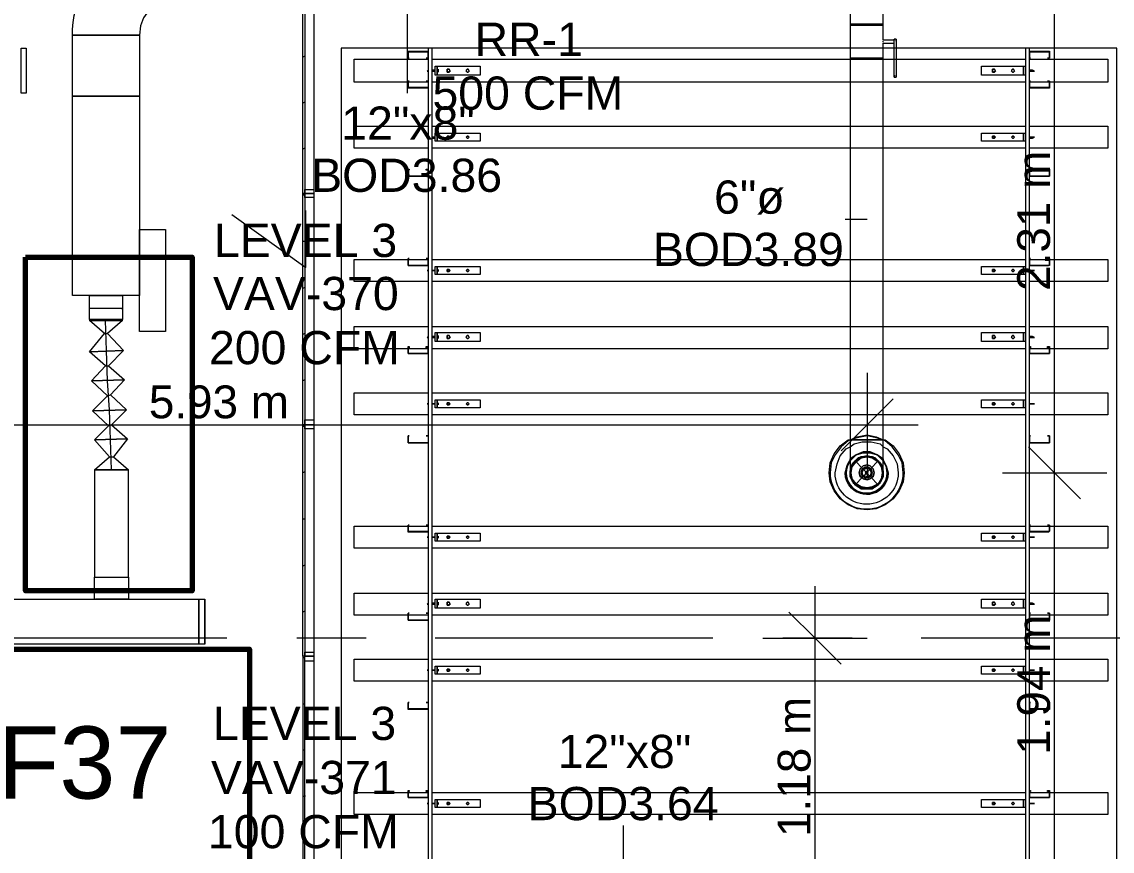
# Model space of a CAD drawing. Header units: metres. Extents: x -2 to 237, y -8 to 52.
# Drawn here: x 27.326 to 32.311, y 13.48 to 17.273 of the extents above; entities that cross this region are included whole.
import ezdxf

# ---------------------------------------------------------------- set-up
doc = ezdxf.new("R2010")
doc.units = ezdxf.units.M
doc.layers.add('HVAC - Ductos', color=5, linetype='Continuous', lineweight=0)
doc.layers.add('PDF4_Text', color=7, linetype='Continuous', lineweight=0)
doc.layers.add('PDF4_Geometry', color=7, linetype='Continuous', lineweight=0, true_color=0xaaaaaa)
doc.styles.add('PDF Arial-BoldMT-Identity-H', font='arial.ttf')
doc.styles.add('PDF Helvetica', font='')
doc.styles.get('PDF Helvetica').set_extended_font_data('Helvetica')

msp = doc.modelspace()

# ---------------------------------------------------------------- linework, layer by layer
at = {"layer": 'HVAC - Ductos', "lineweight": 0}
for points in [[(32.0478, 9.6157), (32.0478, 13.2719), (32.0478, 15.21), (32.0478, 17.5191), (32.0478, 19.6541)], [(29.0881, 17.5191), (29.0881, 16.9464)], [(31.1131, 17.3633), (31.1131, 17.2625), (31.1223, 17.2625), (31.1361, 17.2625), (31.1498, 17.2625), (31.1681, 17.2625), (31.1911, 17.2625), (31.2094, 17.2625), (31.2277, 17.2625), (31.2414, 17.2625), (31.2552, 17.2625), (31.2644, 17.2625), (31.2644, 17.3633)], [(31.3148, 17.1846), (31.3148, 17.1892), (31.2644, 17.1892), (31.2644, 17.2579), (31.2552, 17.2579), (31.2414, 17.2579), (31.2277, 17.2579), (31.2094, 17.2579), (31.1911, 17.2579), (31.1681, 17.2579), (31.1498, 17.2579), (31.1361, 17.2579), (31.1223, 17.2579), (31.1131, 17.2579), (31.1131, 17.1067), (31.1223, 17.1067), (31.1361, 17.1067), (31.1498, 17.1067), (31.1681, 17.1067), (31.1911, 17.1067), (31.2094, 17.1067), (31.2277, 17.1067), (31.2414, 17.1067), (31.2552, 17.1067), (31.2644, 17.1067), (31.2644, 17.1755), (31.3148, 17.1755)], [(31.2644, 17.18), (31.2644, 17.1846)], [(31.324, 17.1938), (31.3148, 17.1938)], [(31.3148, 17.0289), (31.3148, 17.1846), (31.3148, 17.1892), (31.3148, 17.1938), (31.3148, 17.1892)], [(31.324, 17.1846), (31.324, 17.1892), (31.324, 17.1938), (31.324, 17.1892), (31.324, 17.1846), (31.324, 17.0289)], [(31.3148, 17.0197), (31.324, 17.0197)], [(28.2863, 16.392), (28.6253, 16.1492), (28.6253, 16.4103)], [(31.1911, 16.3691), (31.0903, 16.3691)], [(27.7823, 15.9613), (27.7869, 15.9613), (27.7823, 15.9613), (27.7777, 15.9613), (27.764, 15.9613), (27.7503, 15.9613), (27.7319, 15.9613), (27.709, 15.9613), (27.6907, 15.9613), (27.6724, 15.9613), (27.6586, 15.9613), (27.6448, 15.9613), (27.6357, 15.9613)], [(27.764, 15.9613), (27.7503, 15.9613), (27.7319, 15.9613), (27.709, 15.9613), (27.6907, 15.9613), (27.6724, 15.9613), (27.6586, 15.9613)], [(27.7044, 15.8468), (27.6357, 15.9063), (27.7869, 15.9063), (27.7182, 15.8468), (27.7915, 15.7689), (27.6357, 15.7643), (27.7044, 15.8468), (27.7182, 15.8468)], [(27.7869, 15.9063), (27.7823, 15.9063), (27.764, 15.9063), (27.7411, 15.9063), (27.709, 15.9063), (27.6815, 15.9063), (27.6586, 15.9063), (27.6403, 15.9063), (27.6357, 15.9063)], [(27.7365, 15.2236), (27.7319, 15.3611), (27.7273, 15.4985), (27.7182, 15.6314), (27.7136, 15.7689), (27.709, 15.9063)], [(27.709, 15.7002), (27.6357, 15.7643), (27.7915, 15.7689), (27.7228, 15.7002), (27.7961, 15.636), (27.6448, 15.6314), (27.709, 15.7002), (27.7228, 15.7002)], [(31.1911, 15.6681), (31.1911, 15.4299), (31.1911, 15.1916)], [(27.7182, 15.5627), (27.6448, 15.6314), (27.7961, 15.636), (27.7319, 15.5673), (27.8052, 15.4985), (27.6494, 15.494), (27.7182, 15.5627), (27.7319, 15.5673)], [(31.3102, 15.549), (31.1911, 15.4299), (31.0719, 15.3107)], [(27.7228, 15.4253), (27.6494, 15.494), (27.8052, 15.4985), (27.7365, 15.4299), (27.8098, 15.3657), (27.6586, 15.3611), (27.7228, 15.4253), (27.7365, 15.4299)], [(25.0196, 15.4299), (31.4247, 15.4299)], [(27.7273, 15.2832), (27.6586, 15.3611), (27.8098, 15.3657), (27.7457, 15.2832), (27.8144, 15.2236), (27.6586, 15.2236), (27.6586, 14.7334), (27.6632, 14.7334), (27.6724, 14.7334), (27.6815, 14.7334), (27.6998, 14.7334), (27.7182, 14.7334), (27.7365, 14.7334), (27.7549, 14.7334), (27.7731, 14.7334), (27.7915, 14.7334), (27.8006, 14.7334), (27.8098, 14.7334), (27.8144, 14.7334), (27.8144, 14.6326), (27.8098, 14.6326), (27.8006, 14.6326), (27.7915, 14.6326), (27.7731, 14.6326), (27.7549, 14.6326), (27.7365, 14.6326), (27.7182, 14.6326), (27.6998, 14.6326), (27.6815, 14.6326), (27.6724, 14.6326), (27.6632, 14.6326)], [(31.2644, 15.21), (31.2644, 15.2191), (31.2644, 15.2374), (31.2644, 15.2649), (31.2644, 15.3016), (31.2644, 15.3428), (31.2644, 15.3611), (31.2552, 15.3611), (31.2414, 15.3611), (31.2277, 15.3611), (31.2094, 15.3611), (31.1911, 15.3611), (31.1681, 15.3611), (31.1498, 15.3611), (31.1361, 15.3611), (31.1223, 15.3611), (31.1131, 15.3611), (31.1131, 15.3199), (31.1131, 15.2787), (31.1131, 15.2466), (31.1131, 15.2236), (31.1131, 15.21), (31.1131, 15.2191), (31.1131, 15.21), (31.1131, 15.1916), (31.1223, 15.1733), (31.1361, 15.155), (31.1498, 15.1458), (31.1681, 15.1366), (31.1911, 15.1366), (31.2094, 15.1366), (31.2277, 15.1458), (31.2414, 15.155), (31.2552, 15.1733), (31.2644, 15.1916), (31.2644, 15.21), (31.2644, 15.2191), (31.2644, 15.21), (31.2644, 15.1916), (31.2552, 15.1733), (31.2414, 15.155), (31.2277, 15.1458), (31.2094, 15.1366), (31.1911, 15.1366), (31.1681, 15.1366), (31.1498, 15.1458), (31.1361, 15.155), (31.1223, 15.1733), (31.1131, 15.1916), (31.1131, 15.21)], [(31.1131, 15.3291), (31.1315, 15.3428), (31.1681, 15.352), (31.2094, 15.352), (31.2506, 15.3428), (31.2644, 15.3291)], [(31.9287, 15.3291), (32.0478, 15.21), (32.1669, 15.0908)], [(27.6586, 14.6326), (27.6586, 14.7334), (27.6632, 14.7334), (27.6724, 14.7334), (27.6815, 14.7334), (27.6998, 14.7334), (27.7182, 14.7334), (27.7365, 14.7334), (27.7549, 14.7334), (27.7731, 14.7334), (27.7915, 14.7334), (27.8006, 14.7334), (27.8098, 14.7334), (27.8144, 14.7334), (27.8144, 15.2236), (27.6586, 15.2236), (27.7273, 15.2832), (27.7457, 15.2832)], [(31.1177, 15.2374), (31.1177, 15.242), (31.1223, 15.242), (31.1361, 15.2649), (31.1223, 15.2512), (31.1131, 15.2328), (31.1131, 15.2191)], [(31.2644, 15.2191), (31.2644, 15.2328), (31.2552, 15.2512), (31.2414, 15.2649), (31.2277, 15.2787), (31.2094, 15.2832), (31.1911, 15.2878), (31.1681, 15.2832), (31.1498, 15.2787), (31.1361, 15.2649), (31.159, 15.2787), (31.159, 15.2832), (31.1636, 15.2832)], [(31.1636, 15.2787), (31.1911, 15.2832), (31.214, 15.2787)], [(31.214, 15.2832), (31.2185, 15.2832), (31.2231, 15.2787)], [(31.2185, 15.2787), (31.2414, 15.2649), (31.2552, 15.242), (31.2598, 15.242), (31.2598, 15.2374), (31.2644, 15.21), (31.2598, 15.187)], [(31.1223, 15.187), (31.1131, 15.21), (31.1223, 15.2374)], [(31.8096, 15.21), (32.0478, 15.21), (32.2861, 15.21)], [(31.1223, 15.1778), (31.1177, 15.1824), (31.1177, 15.187)], [(31.159, 15.1458), (31.1361, 15.1596), (31.1223, 15.1778)], [(31.2552, 15.1778), (31.2414, 15.1596), (31.2185, 15.1458)], [(31.2598, 15.187), (31.2598, 15.1824), (31.2552, 15.1778)], [(31.1636, 15.1412), (31.159, 15.1412)], [(31.214, 15.1412), (31.1911, 15.1366), (31.1636, 15.1412)], [(31.2231, 15.1412), (31.2185, 15.1412), (31.214, 15.1412)], [(30.9528, 13.0336), (30.9528, 14.6922)], [(28.1626, 14.4265), (28.1351, 14.4265), (28.1351, 14.6326), (28.1626, 14.6326)], [(28.1626, 14.6326), (28.1626, 14.4265), (28.1626, 14.6326)], [(30.8337, 14.5731), (30.9528, 14.454), (31.0719, 14.3349)], [(30.7146, 14.454), (30.9528, 14.454), (31.1911, 14.454)], [(30.0777, 13.2719), (30.0777, 13.5972)]]:
    msp.add_lwpolyline(points, dxfattribs=at)
for points in [[(28.016, 17.6703), (28.016, 17.3633), (27.9747, 17.3587), (27.9381, 17.345), (27.906, 17.322), (27.8831, 17.29), (27.8693, 17.2534), (27.8648, 17.2121), (27.5578, 17.2121, -0.417357)], [(31.356, 15.21), (31.3514, 15.2558), (31.3331, 15.2924), (31.3056, 15.3291), (31.2735, 15.3565), (31.2644, 15.3611), (31.2735, 15.3611), (31.3102, 15.3336), (31.3376, 15.297), (31.356, 15.2558), (31.3606, 15.21), (31.356, 15.1687), (31.3376, 15.1275), (31.3102, 15.0908), (31.2735, 15.0633), (31.2323, 15.045), (31.1911, 15.0404), (31.1452, 15.045), (31.104, 15.0633), (31.0673, 15.0908), (31.0399, 15.1275), (31.0215, 15.1687), (31.0169, 15.21), (31.0215, 15.2558), (31.0399, 15.297), (31.0673, 15.3336), (31.104, 15.3611), (31.1131, 15.3611), (31.104, 15.3565), (31.0719, 15.3291), (31.0445, 15.2924), (31.0261, 15.2558), (31.0215, 15.21, 0.986385)], [(31.0903, 15.21), (31.0994, 15.242), (31.1131, 15.2695, 1.405176), (31.2873, 15.21, -0.990766)], [(31.2827, 15.21), (31.2781, 15.242), (31.2644, 15.2649, -1.369178), (31.0949, 15.21), (31.0994, 15.242), (31.1131, 15.2649, 1.369184)]]:
    msp.add_lwpolyline(points, format="xyb", close=True, dxfattribs=at)
for points in [[(31.2644, 17.2625), (31.2552, 17.2625), (31.2414, 17.2625), (31.2277, 17.2625), (31.2094, 17.2625), (31.1911, 17.2625), (31.1681, 17.2625), (31.1498, 17.2625), (31.1361, 17.2625), (31.1223, 17.2625), (31.1131, 17.2625), (31.1131, 17.2579), (31.1223, 17.2579), (31.1361, 17.2579), (31.1498, 17.2579), (31.1681, 17.2579), (31.1911, 17.2579), (31.2094, 17.2579), (31.2277, 17.2579), (31.2414, 17.2579), (31.2552, 17.2579), (31.2644, 17.2579)], [(27.8648, 17.2121), (27.8648, 16.9326), (27.5578, 16.9326), (27.5578, 17.2121)], [(27.3471, 17.1525), (27.3471, 16.9464), (27.3241, 16.9464), (27.3241, 17.1525)], [(31.2644, 17.1067), (31.2552, 17.1067), (31.2414, 17.1067), (31.2277, 17.1067), (31.2094, 17.1067), (31.1911, 17.1067), (31.1681, 17.1067), (31.1498, 17.1067), (31.1361, 17.1067), (31.1223, 17.1067), (31.1131, 17.1067), (31.1131, 15.3611), (31.1223, 15.3611), (31.1361, 15.3611), (31.1498, 15.3611), (31.1681, 15.3611), (31.1911, 15.3611), (31.2094, 15.3611), (31.2277, 15.3611), (31.2414, 15.3611), (31.2552, 15.3611), (31.2644, 15.3611)], [(31.3148, 17.0289), (31.3148, 17.0243), (31.3148, 17.0197), (31.3148, 17.0243)], [(31.324, 17.0289), (31.324, 17.0243), (31.324, 17.0197), (31.324, 17.0243)], [(27.5578, 16.0209), (27.5578, 16.9326), (27.8648, 16.9326), (27.8648, 16.0209)], [(27.9839, 15.8559), (27.8648, 15.8559), (27.8648, 16.3232), (27.9839, 16.3232)], [(27.7869, 15.9613), (27.7869, 15.9109), (27.7777, 15.9109), (27.764, 15.9109), (27.7411, 15.9109), (27.709, 15.9109), (27.6815, 15.9109), (27.6586, 15.9109), (27.6403, 15.9109), (27.6357, 15.9109), (27.6357, 15.9063), (27.6403, 15.9063), (27.6586, 15.9063), (27.6815, 15.9063), (27.709, 15.9063), (27.7411, 15.9063), (27.764, 15.9063), (27.7823, 15.9063), (27.7869, 15.9063), (27.7869, 15.9109), (27.7777, 15.9109), (27.764, 15.9109), (27.7411, 15.9109), (27.709, 15.9109), (27.6815, 15.9109), (27.6586, 15.9109), (27.6403, 15.9109), (27.6357, 15.9109), (27.6357, 15.9613), (27.6357, 16.0209), (27.6403, 16.0209), (27.6494, 16.0209), (27.6632, 16.0209), (27.677, 16.0209), (27.6952, 16.0209), (27.709, 16.0209), (27.7319, 16.0209), (27.7503, 16.0209), (27.764, 16.0209), (27.7777, 16.0209), (27.7823, 16.0209), (27.7869, 16.0209)], [(27.6357, 15.9109), (27.6403, 15.9109), (27.6448, 15.9109), (27.6586, 15.9109), (27.6724, 15.9109), (27.6907, 15.9109), (27.709, 15.9109), (27.7319, 15.9109), (27.7503, 15.9109), (27.764, 15.9109), (27.7777, 15.9109), (27.7823, 15.9109), (27.7869, 15.9109), (27.7823, 15.9109), (27.7777, 15.9109), (27.764, 15.9109), (27.7503, 15.9109), (27.7319, 15.9109), (27.709, 15.9109), (27.6907, 15.9109), (27.6724, 15.9109), (27.6586, 15.9109), (27.6448, 15.9109), (27.6403, 15.9109)], [(31.1452, 15.3749), (31.1911, 15.384), (31.2323, 15.3749), (31.2644, 15.3611), (31.2323, 15.3703), (31.1911, 15.3795), (31.1452, 15.3703), (31.1131, 15.3611)], [(31.1131, 15.2741), (31.1407, 15.2924), (31.1727, 15.3061), (31.2048, 15.3061), (31.2369, 15.2924), (31.2644, 15.2741), (31.2644, 15.2695), (31.2644, 15.2741), (31.2369, 15.2924), (31.2048, 15.3061), (31.1727, 15.3061), (31.1407, 15.2924), (31.1131, 15.2741), (31.1131, 15.2695)], [(31.2598, 15.2695), (31.2369, 15.2924), (31.2048, 15.3016), (31.1727, 15.3016), (31.1407, 15.2924), (31.1177, 15.2695), (31.1131, 15.2649), (31.1177, 15.2695), (31.1407, 15.2924), (31.1727, 15.3016), (31.2048, 15.3016), (31.2369, 15.2924), (31.2598, 15.2695), (31.2644, 15.2649)], [(31.2598, 15.1916), (31.2506, 15.1733), (31.2414, 15.1596), (31.2277, 15.1458), (31.2094, 15.1412), (31.1911, 15.1366), (31.1681, 15.1412), (31.1544, 15.1458), (31.1361, 15.1596), (31.1269, 15.1733), (31.1177, 15.1916), (31.1131, 15.21), (31.1177, 15.2282), (31.1269, 15.2466), (31.1361, 15.2649), (31.1544, 15.2741), (31.1681, 15.2832), (31.1911, 15.2832), (31.2094, 15.2832), (31.2277, 15.2741), (31.2414, 15.2649), (31.2506, 15.2466), (31.2598, 15.2282), (31.2644, 15.21)], [(31.1636, 15.2787), (31.1911, 15.2832), (31.214, 15.2787), (31.2414, 15.2603), (31.2552, 15.2374), (31.2598, 15.21), (31.2552, 15.1824), (31.2414, 15.1596), (31.214, 15.1458), (31.1911, 15.1412), (31.1636, 15.1458), (31.1407, 15.1596), (31.1223, 15.1824), (31.1177, 15.21), (31.1223, 15.2374), (31.1407, 15.2603)], [(31.2873, 15.21), (31.2781, 15.242), (31.2644, 15.2695), (31.2781, 15.242)], [(27.6586, 15.2236), (27.6632, 15.2236), (27.6724, 15.2236), (27.6815, 15.2236), (27.6998, 15.2236), (27.7182, 15.2236), (27.7365, 15.2236), (27.7549, 15.2236), (27.7731, 15.2236), (27.7915, 15.2236), (27.8006, 15.2236), (27.8098, 15.2236), (27.8144, 15.2236), (27.8098, 15.2236), (27.8006, 15.2236), (27.7915, 15.2236), (27.7731, 15.2236), (27.7549, 15.2236), (27.7365, 15.2236), (27.7182, 15.2236), (27.6998, 15.2236), (27.6815, 15.2236), (27.6724, 15.2236), (27.6632, 15.2236)], [(31.159, 15.2282), (31.1544, 15.21), (31.159, 15.2282), (31.1727, 15.242), (31.1911, 15.2466), (31.2048, 15.242), (31.2185, 15.2282), (31.2231, 15.21), (31.2185, 15.2282), (31.2048, 15.242), (31.1911, 15.2466), (31.1727, 15.242)], [(31.2185, 15.1962), (31.2231, 15.21), (31.2185, 15.1916), (31.2048, 15.1824), (31.1911, 15.1778), (31.1727, 15.1824), (31.159, 15.1916), (31.1544, 15.21), (31.159, 15.1962), (31.1727, 15.1824), (31.1911, 15.1778), (31.2048, 15.1824)], [(31.1681, 15.2236), (31.1636, 15.21), (31.1681, 15.2282), (31.1819, 15.2374), (31.1956, 15.2374), (31.2094, 15.2282), (31.214, 15.21), (31.2094, 15.2236), (31.1956, 15.2328), (31.1819, 15.2328)], [(31.2094, 15.1962), (31.214, 15.21), (31.2094, 15.1962), (31.1956, 15.187), (31.1819, 15.187), (31.1681, 15.1962), (31.1636, 15.21), (31.1681, 15.1962), (31.1819, 15.187), (31.1956, 15.187)], [(31.1727, 15.2236), (31.1911, 15.2328), (31.2048, 15.2236), (31.2094, 15.21), (31.2048, 15.1962), (31.1911, 15.1916), (31.1727, 15.1962), (31.1681, 15.21)], [(31.1865, 15.2145), (31.1819, 15.21), (31.1865, 15.2145), (31.1911, 15.2145), (31.1956, 15.21), (31.1911, 15.2145)], [(31.1911, 15.2054), (31.1956, 15.21), (31.1911, 15.2054), (31.1865, 15.2054), (31.1819, 15.21), (31.1865, 15.2054)], [(28.1351, 14.4265), (24.7081, 14.4265), (24.7081, 14.6326), (28.1351, 14.6326)]]:
    msp.add_lwpolyline(points, close=True, dxfattribs=at)
msp.add_lwpolyline([(31.2644, 15.3291), (31.2827, 15.3199), (31.3102, 15.2878), (31.3285, 15.2512), (31.3331, 15.21, -0.994658), (31.0445, 15.21), (31.0536, 15.2512), (31.0673, 15.2878), (31.0949, 15.3199), (31.1131, 15.3291)], format="xyb", dxfattribs=at)
at = {"layer": 'PDF4_Geometry', "lineweight": 0}
for points in [[(28.7857, 21.583), (28.7857, 18.6049), (28.7857, 21.583), (28.7857, 18.6049), (28.662, 18.6049), (28.662, 13.3177), (28.6528, 13.3269), (28.6528, 13.3177), (28.6528, 13.3269), (28.662, 13.3269)], [(31.915, 13.3177), (31.9332, 13.3177), (31.9332, 17.1525), (31.915, 17.1525), (31.915, 13.3177), (29.2026, 13.3177), (29.2026, 17.1525), (29.1843, 17.1525), (29.1843, 13.3177), (29.0927, 13.3177), (29.0927, 13.3223), (29.0927, 13.3498), (29.0927, 13.3223), (29.0927, 13.3177), (28.8727, 13.3177)], [(28.6208, 17.1159), (28.6116, 17.1113)], [(29.1843, 16.9968), (29.0927, 16.9968), (28.8453, 16.9968), (28.8453, 17.1021), (29.1843, 17.1021)], [(29.1843, 17.1067), (29.1751, 17.1067), (29.1843, 17.1067), (29.1843, 17.1342), (29.0927, 17.1342), (29.0927, 17.1067), (29.0927, 17.1342), (29.0927, 17.1388), (29.1843, 17.1388), (29.1843, 17.1342)], [(29.2026, 17.1021), (31.915, 17.1021)], [(31.9332, 17.1388), (32.0203, 17.1388), (32.0249, 17.1388), (32.0249, 17.1342), (32.0249, 17.1067), (32.0249, 17.1342), (32.0203, 17.1342), (31.9332, 17.1342), (31.9332, 17.1067)], [(31.9332, 17.1021), (32.2906, 17.1021), (32.2906, 16.9968), (32.0249, 16.9968), (31.9332, 16.9968)], [(29.1843, 17.0517), (29.1797, 17.0471), (29.1843, 17.0471)], [(29.2164, 17.0517), (29.2026, 17.0517)], [(29.2256, 17.0563), (29.2256, 17.0517)], [(31.9058, 17.0517), (31.9058, 17.0563)], [(31.9332, 17.0471), (31.947, 17.0471), (31.9562, 17.0471), (31.947, 17.0517), (31.9332, 17.0517)], [(31.947, 17.0517), (31.947, 17.0471)], [(29.1843, 17.0013), (29.1843, 16.9739), (29.1843, 16.9693), (29.0927, 16.9693), (29.0927, 16.9739), (29.0927, 17.0013), (29.0972, 17.0013), (29.0927, 17.0013), (29.0927, 16.9739), (29.1843, 16.9739)], [(29.2026, 17.0471), (29.2164, 17.0471)], [(29.2256, 17.0471), (29.2256, 17.0426)], [(31.9058, 17.0426), (31.9058, 17.0471)], [(31.9332, 17.0013), (31.9378, 17.0013), (31.9332, 17.0013), (31.9332, 16.9739), (32.0203, 16.9739), (32.0249, 16.9739), (32.0249, 17.0013), (32.0249, 16.9739), (32.0249, 16.9693), (32.0203, 16.9693), (31.9332, 16.9693)], [(31.915, 16.9968), (29.2026, 16.9968)], [(28.6208, 16.9051), (28.6116, 16.9006)], [(29.1843, 16.6944), (28.8453, 16.6944), (28.8453, 16.7952), (29.1843, 16.7952)], [(29.2026, 16.7952), (31.915, 16.7952)], [(31.9332, 16.7952), (32.2906, 16.7952), (32.2906, 16.6944), (31.9332, 16.6944)], [(29.1797, 16.7448), (29.1843, 16.7448), (29.1797, 16.7448)], [(29.2164, 16.7448), (29.2026, 16.7448)], [(29.2026, 16.7402), (29.2164, 16.7402)], [(29.2256, 16.7402), (29.2256, 16.7356)], [(31.9058, 16.7356), (31.9058, 16.7402)], [(31.9332, 16.7402), (31.947, 16.7402), (31.9562, 16.7448), (31.947, 16.7448), (31.9332, 16.7448)], [(31.947, 16.7448), (31.947, 16.7402)], [(28.6208, 16.6944), (28.6116, 16.6898)], [(31.915, 16.6944), (29.2026, 16.6944)], [(29.1843, 16.5661), (29.1843, 16.5935), (29.1751, 16.5935), (29.1751, 16.5981), (29.1843, 16.5981)], [(31.9332, 16.5981), (31.9378, 16.5981), (31.9378, 16.5935), (31.9332, 16.5935), (31.9332, 16.5661), (32.0203, 16.5661), (32.0249, 16.5661), (32.0249, 16.5935), (32.0157, 16.5935), (32.0157, 16.5981), (32.0249, 16.5981), (32.0249, 16.5661), (32.0203, 16.5661), (31.9332, 16.5661)], [(28.6208, 16.4836), (28.6116, 16.4791)], [(28.6208, 16.2729), (28.6208, 16.2683), (28.6116, 16.2683)], [(29.1843, 16.085), (28.8453, 16.085), (28.8453, 16.1858), (29.0927, 16.1858), (29.1843, 16.1858)], [(29.1843, 16.1583), (29.1843, 16.1629), (29.1843, 16.1904)], [(29.2026, 16.1858), (31.915, 16.1858)], [(31.9332, 16.1904), (31.9378, 16.1904), (31.9332, 16.1904), (31.9332, 16.1629), (31.9332, 16.1583), (32.0203, 16.1583), (32.0249, 16.1629), (32.0249, 16.1904), (32.0249, 16.1629), (32.0249, 16.1583), (32.0203, 16.1583), (31.9332, 16.1583)], [(31.9332, 16.1858), (32.0249, 16.1858), (32.2906, 16.1858), (32.2906, 16.085), (31.9332, 16.085)], [(29.1797, 16.1354), (29.1843, 16.1354), (29.1797, 16.1354)], [(29.2026, 16.1354), (29.2164, 16.1354), (29.2026, 16.1354)], [(31.9332, 16.1354), (31.947, 16.1354), (31.9332, 16.1354)], [(31.947, 16.1354), (31.9562, 16.1354), (31.947, 16.1354)], [(28.6208, 16.0621), (28.6208, 16.0575), (28.6116, 16.0529)], [(31.915, 16.085), (29.2026, 16.085)], [(29.1843, 15.778), (29.0927, 15.778), (28.8453, 15.778), (28.8453, 15.8789), (29.1843, 15.8789)], [(29.2026, 15.8789), (31.915, 15.8789)], [(31.9332, 15.8789), (32.2906, 15.8789), (32.2906, 15.778), (32.0249, 15.778), (31.9332, 15.778)], [(28.6208, 15.8468), (28.6116, 15.8422)], [(29.1843, 15.833), (29.1797, 15.8285), (29.1843, 15.8285)], [(29.2164, 15.833), (29.2026, 15.833)], [(29.2026, 15.8285), (29.2164, 15.8285)], [(29.2256, 15.8376), (29.2256, 15.833)], [(29.2256, 15.8285), (29.2256, 15.8239)], [(31.9058, 15.833), (31.9058, 15.8376)], [(31.9058, 15.8239), (31.9058, 15.8285)], [(31.9332, 15.8285), (31.947, 15.8285), (31.9562, 15.8285), (31.947, 15.833), (31.9332, 15.833)], [(31.947, 15.833), (31.947, 15.8285)], [(29.1843, 15.7552), (29.1843, 15.7826), (29.1751, 15.7826), (29.1751, 15.7872), (29.1843, 15.7872)], [(31.915, 15.778), (29.2026, 15.778)], [(31.9332, 15.7872), (31.9378, 15.7872), (31.9378, 15.7826), (31.9332, 15.7826), (31.9332, 15.7552), (32.0203, 15.7552), (32.0249, 15.7552), (32.0249, 15.7826), (32.0157, 15.7826), (32.0157, 15.7872), (32.0249, 15.7872), (32.0249, 15.7552), (32.0203, 15.7552), (31.9332, 15.7552)], [(28.6208, 15.636), (28.6116, 15.6314)], [(29.1843, 15.4757), (28.8453, 15.4757), (28.8453, 15.5765), (29.1843, 15.5765)], [(29.2026, 15.5765), (31.915, 15.5765)], [(31.9332, 15.5765), (32.2906, 15.5765), (32.2906, 15.4757), (31.9332, 15.4757)], [(29.1797, 15.5261), (29.1843, 15.5261), (29.1797, 15.5261)], [(29.2026, 15.5261), (29.2164, 15.5261), (29.2026, 15.5261)], [(31.9332, 15.5261), (31.947, 15.5261), (31.9332, 15.5261)], [(31.947, 15.5261), (31.9562, 15.5261), (31.947, 15.5261)], [(31.915, 15.4757), (29.2026, 15.4757)], [(28.6208, 15.4253), (28.6116, 15.4207)], [(29.1843, 15.3795), (29.1843, 15.3474), (29.0927, 15.3474), (29.0927, 15.3795), (29.0972, 15.3795), (29.0927, 15.3795), (29.0927, 15.3474), (29.1843, 15.3474)], [(31.9332, 15.3795), (31.9378, 15.3795), (31.9332, 15.3795), (31.9332, 15.3474), (32.0203, 15.3474), (32.0249, 15.3474), (32.0249, 15.3795), (32.0249, 15.3474), (32.0203, 15.3474), (31.9332, 15.3474)], [(28.6208, 15.2145), (28.6116, 15.21)], [(28.6208, 15.0038), (28.6208, 14.9992), (28.6116, 14.9992)], [(29.1843, 14.8663), (28.8453, 14.8663), (28.8453, 14.9671), (29.0927, 14.9671), (29.1843, 14.9671)], [(29.1843, 14.9717), (29.1843, 14.9442), (29.1843, 14.9396), (29.0927, 14.9396), (29.0927, 14.9442), (29.0927, 14.9717), (29.0972, 14.9717), (29.0927, 14.9717), (29.0927, 14.9442), (29.1843, 14.9442)], [(29.2026, 14.9671), (31.915, 14.9671)], [(31.9332, 14.9717), (31.9378, 14.9717), (31.9332, 14.9717), (31.9332, 14.9442), (32.0203, 14.9442), (32.0249, 14.9442), (32.0249, 14.9717), (32.0249, 14.9442), (32.0203, 14.9396), (31.9332, 14.9396), (31.9332, 14.9442)], [(31.9332, 14.9671), (32.0249, 14.9671), (32.2906, 14.9671), (32.2906, 14.8663), (31.9332, 14.8663)], [(29.1797, 14.9167), (29.1843, 14.9167), (29.1797, 14.9167)], [(29.2026, 14.9167), (29.2164, 14.9167), (29.2026, 14.9167)], [(31.9332, 14.9167), (31.947, 14.9167), (31.9332, 14.9167)], [(31.947, 14.9167), (31.9562, 14.9167), (31.947, 14.9167)], [(31.915, 14.8663), (29.2026, 14.8663)], [(28.6208, 14.793), (28.6208, 14.7884), (28.6116, 14.7838)], [(29.1843, 14.5593), (29.0927, 14.5593), (28.8453, 14.5593), (28.8453, 14.6602), (29.1843, 14.6602)], [(29.2026, 14.6602), (31.915, 14.6602)], [(31.9332, 14.6602), (32.2906, 14.6602), (32.2906, 14.5593), (32.0249, 14.5593), (31.9332, 14.5593)], [(29.1843, 14.6144), (29.1797, 14.6098), (29.1843, 14.6098)], [(29.2164, 14.6144), (29.2026, 14.6144)], [(29.2026, 14.6098), (29.2164, 14.6098)], [(29.2256, 14.6189), (29.2256, 14.6144)], [(29.2256, 14.6098), (29.2256, 14.6052)], [(31.9058, 14.6144), (31.9058, 14.6189)], [(31.9058, 14.6052), (31.9058, 14.6098)], [(31.9332, 14.6098), (31.947, 14.6098), (31.9562, 14.6098), (31.947, 14.6144), (31.9332, 14.6144)], [(31.947, 14.6144), (31.947, 14.6098)], [(28.6208, 14.5777), (28.6116, 14.5731)], [(29.1843, 14.5685), (29.1843, 14.5364), (29.0927, 14.5364), (29.0927, 14.5685), (29.0972, 14.5685), (29.0927, 14.5685), (29.0927, 14.5364), (29.1843, 14.5364)], [(31.915, 14.5593), (29.2026, 14.5593)], [(31.9332, 14.5685), (31.9378, 14.5685), (31.9332, 14.5685), (31.9332, 14.5364), (32.0203, 14.5364), (32.0249, 14.5364), (32.0249, 14.5685), (32.0249, 14.5364), (32.0203, 14.5364), (31.9332, 14.5364)], [(28.2634, 14.454), (26.9943, 14.454)], [(28.9002, 14.454), (28.5841, 14.454)], [(30.4855, 14.454), (29.2164, 14.454)], [(31.1223, 14.454), (30.8062, 14.454)], [(32.7076, 14.454), (31.4385, 14.454)], [(28.6208, 13.3177), (28.6208, 14.3715), (28.6116, 14.3715), (28.6116, 13.3177)], [(28.6208, 14.3669), (28.6116, 14.3623)], [(29.1843, 14.257), (28.8453, 14.257), (28.8453, 14.3577), (29.1843, 14.3577)], [(29.2026, 14.3577), (31.915, 14.3577)], [(31.9332, 14.3577), (32.2906, 14.3577), (32.2906, 14.257), (31.9332, 14.257)], [(29.1797, 14.3073), (29.1843, 14.3073), (29.1797, 14.3073)], [(29.2026, 14.3073), (29.2164, 14.3073), (29.2026, 14.3073)], [(31.9332, 14.3073), (31.947, 14.3073), (31.9332, 14.3073)], [(31.947, 14.3073), (31.9562, 14.3073), (31.947, 14.3073)], [(31.915, 14.257), (29.2026, 14.257)], [(29.1843, 14.1608), (29.1843, 14.1332), (29.1843, 14.1286), (29.0927, 14.1286), (29.0927, 14.1332), (29.0927, 14.1608), (29.0972, 14.1608), (29.0927, 14.1608), (29.0927, 14.1332), (29.1843, 14.1332)], [(31.9332, 14.1608), (31.9378, 14.1608), (31.9332, 14.1608), (31.9332, 14.1332), (32.0203, 14.1332), (32.0249, 14.1332), (32.0249, 14.1608), (32.0249, 14.1332), (32.0249, 14.1286), (32.0203, 14.1286), (31.9332, 14.1286)], [(28.6208, 14.1562), (28.6116, 14.1516)], [(28.6208, 13.9454), (28.6116, 13.9408)], [(28.6208, 13.7346), (28.6208, 13.7301), (28.6116, 13.7301)], [(29.1843, 13.6476), (28.8453, 13.6476), (28.8453, 13.7484), (29.0927, 13.7484), (29.1843, 13.7484)], [(29.1843, 13.7255), (29.1843, 13.753), (29.1751, 13.753), (29.1751, 13.7576), (29.1843, 13.7576)], [(29.2026, 13.7484), (31.915, 13.7484)], [(31.9332, 13.7576), (31.9378, 13.7576), (31.9378, 13.753), (31.9332, 13.753), (31.9332, 13.7255), (32.0203, 13.7255), (32.0249, 13.7255), (32.0249, 13.753), (32.0157, 13.753), (32.0157, 13.7576), (32.0249, 13.7576), (32.0249, 13.7255), (32.0203, 13.7255), (31.9332, 13.7255)], [(31.9332, 13.7484), (32.0249, 13.7484), (32.2906, 13.7484), (32.2906, 13.6476), (31.9332, 13.6476)], [(29.1797, 13.698), (29.1843, 13.698), (29.1797, 13.698)], [(29.2026, 13.698), (29.2164, 13.698), (29.2026, 13.698)], [(31.9332, 13.698), (31.947, 13.698), (31.9332, 13.698)], [(31.947, 13.698), (31.9562, 13.698), (31.947, 13.698)], [(31.915, 13.6476), (29.2026, 13.6476)], [(28.6208, 13.5239), (28.6208, 13.5194), (28.6116, 13.5148)]]:
    msp.add_lwpolyline(points, dxfattribs=at)
for points in [[(28.6116, 17.5466), (28.6208, 17.5466), (28.6208, 16.4882), (28.6116, 16.4882)], [(28.7857, 17.1525), (28.7857, 13.3177), (32.3319, 13.3177), (32.3319, 17.1525)], [(29.0972, 17.1067), (29.0927, 17.1067)], [(31.9378, 17.1067), (31.9332, 17.1067)], [(32.0157, 17.1067), (32.0249, 17.1067)], [(29.2164, 17.0701), (29.2256, 17.0701), (29.4225, 17.0701), (29.4225, 17.0289), (29.2256, 17.0289), (29.2164, 17.0289)], [(29.2256, 17.0701), (29.2256, 17.0289)], [(29.2256, 17.0471), (29.2256, 17.0426), (29.2256, 17.0471), (29.2256, 17.0563)], [(29.2301, 17.0471), (29.2301, 17.0426), (29.2301, 17.0471), (29.2301, 17.0563)], [(29.2714, 17.0471), (29.2714, 17.0426), (29.2805, 17.0426), (29.2805, 17.0471), (29.2851, 17.0471), (29.2805, 17.0563), (29.2714, 17.0563), (29.2714, 17.0517)], [(29.2851, 17.0471), (29.2805, 17.0426), (29.2714, 17.0426), (29.2714, 17.0471), (29.2714, 17.0563), (29.2805, 17.0563)], [(29.3584, 17.0471), (29.363, 17.0426), (29.3676, 17.0426), (29.3721, 17.0471), (29.3676, 17.0563), (29.363, 17.0563), (29.3584, 17.0517)], [(29.3721, 17.0471), (29.3676, 17.0426), (29.363, 17.0426), (29.3584, 17.0471), (29.363, 17.0563), (29.3676, 17.0563)], [(31.915, 17.0701), (31.915, 17.0289), (31.9058, 17.0289), (31.7134, 17.0289), (31.7134, 17.0701), (31.9058, 17.0701)], [(31.7638, 17.0471), (31.7638, 17.0426), (31.7729, 17.0426), (31.7729, 17.0471), (31.7775, 17.0471), (31.7729, 17.0563), (31.7638, 17.0563), (31.7638, 17.0517)], [(31.7775, 17.0471), (31.7729, 17.0426), (31.7638, 17.0426), (31.7638, 17.0471), (31.7638, 17.0563), (31.7729, 17.0563)], [(31.8508, 17.0471), (31.8554, 17.0426), (31.86, 17.0426), (31.8646, 17.0471), (31.86, 17.0563), (31.8554, 17.0563), (31.8508, 17.0517)], [(31.8646, 17.0471), (31.86, 17.0426), (31.8554, 17.0426), (31.8508, 17.0471), (31.8554, 17.0563), (31.86, 17.0563)], [(31.9058, 17.0701), (31.9058, 17.0289)], [(31.9058, 17.0471), (31.9058, 17.0426), (31.9058, 17.0471), (31.9058, 17.0563), (31.9058, 17.0471), (31.9058, 17.0426), (31.9058, 17.0471), (31.9058, 17.0563)], [(29.1751, 17.0013), (29.1843, 17.0013)], [(32.0157, 17.0013), (32.0249, 17.0013)], [(29.2164, 16.7631), (29.2256, 16.7631), (29.4225, 16.7631), (29.4225, 16.7264), (29.2256, 16.7264), (29.2164, 16.7264)], [(29.2256, 16.7631), (29.2256, 16.7264)], [(29.2256, 16.7448), (29.2256, 16.7402), (29.2256, 16.7356), (29.2256, 16.7402), (29.2256, 16.7448), (29.2256, 16.7494)], [(29.2301, 16.7448), (29.2301, 16.7402), (29.2301, 16.7448), (29.2301, 16.7494)], [(29.2714, 16.7448), (29.2714, 16.7402), (29.2805, 16.7402), (29.2805, 16.7448), (29.2851, 16.7448), (29.2805, 16.7494), (29.2714, 16.7494)], [(29.2851, 16.7448), (29.2805, 16.7402), (29.2714, 16.7402), (29.2714, 16.7448), (29.2714, 16.7494), (29.2805, 16.7494)], [(29.3584, 16.7448), (29.363, 16.7402), (29.3676, 16.7402), (29.3721, 16.7448), (29.3676, 16.7494), (29.363, 16.7494)], [(29.3721, 16.7448), (29.3676, 16.7402), (29.363, 16.7402), (29.3584, 16.7448), (29.363, 16.7494), (29.3676, 16.7494)], [(31.915, 16.7631), (31.915, 16.7264), (31.9058, 16.7264), (31.7134, 16.7264), (31.7134, 16.7631), (31.9058, 16.7631)], [(31.7638, 16.7448), (31.7638, 16.7402), (31.7729, 16.7402), (31.7729, 16.7448), (31.7775, 16.7448), (31.7729, 16.7494), (31.7638, 16.7494)], [(31.7775, 16.7448), (31.7729, 16.7402), (31.7638, 16.7402), (31.7638, 16.7448), (31.7638, 16.7494), (31.7729, 16.7494)], [(31.8508, 16.7448), (31.8554, 16.7402), (31.86, 16.7402), (31.8646, 16.7448), (31.86, 16.7494), (31.8554, 16.7494)], [(31.8646, 16.7448), (31.86, 16.7402), (31.8554, 16.7402), (31.8508, 16.7448), (31.8554, 16.7494), (31.86, 16.7494)], [(31.9058, 16.7631), (31.9058, 16.7264)], [(31.9058, 16.7448), (31.9058, 16.7402), (31.9058, 16.7356), (31.9058, 16.7402), (31.9058, 16.7448), (31.9058, 16.7494), (31.9058, 16.7448), (31.9058, 16.7402), (31.9058, 16.7448), (31.9058, 16.7494)], [(29.0927, 16.5981), (29.0972, 16.5981), (29.0972, 16.5935), (29.0927, 16.5935), (29.0927, 16.5661), (29.1843, 16.5661), (29.0927, 16.5661)], [(28.6208, 16.4882), (28.6208, 16.5065), (28.662, 16.5065), (28.662, 16.4882)], [(28.6116, 16.4882), (28.6208, 16.4882), (28.6208, 15.4299), (28.6116, 15.4299)], [(28.6208, 16.4699), (28.6208, 16.4882), (28.662, 16.4882), (28.662, 16.4699)], [(29.0927, 16.1629), (29.0927, 16.1583), (29.1843, 16.1583), (29.0927, 16.1583), (29.0927, 16.1629), (29.0927, 16.1904)], [(29.0972, 16.1904), (29.0927, 16.1904)], [(29.1751, 16.1904), (29.1843, 16.1904)], [(29.2164, 16.1538), (29.2256, 16.1538), (29.4225, 16.1538), (29.4225, 16.1171), (29.2256, 16.1171), (29.2164, 16.1171)], [(29.2256, 16.1538), (29.2256, 16.1171)], [(31.915, 16.1538), (31.915, 16.1171), (31.9058, 16.1171), (31.7134, 16.1171), (31.7134, 16.1538), (31.9058, 16.1538)], [(31.9058, 16.1538), (31.9058, 16.1171)], [(32.0157, 16.1904), (32.0249, 16.1904)], [(29.2256, 16.1354), (29.2256, 16.1308), (29.2256, 16.1354), (29.2256, 16.14)], [(29.2301, 16.1354), (29.2301, 16.1308), (29.2301, 16.1354), (29.2301, 16.14)], [(29.2714, 16.1354), (29.2714, 16.1308), (29.2805, 16.1308), (29.2805, 16.1354), (29.2851, 16.1354), (29.2805, 16.14), (29.2714, 16.14)], [(29.2851, 16.1354), (29.2805, 16.1308), (29.2714, 16.1308), (29.2714, 16.1354), (29.2714, 16.14), (29.2805, 16.14)], [(29.3584, 16.1354), (29.363, 16.1308), (29.3676, 16.1308), (29.3721, 16.1354), (29.3676, 16.14), (29.363, 16.14)], [(29.3721, 16.1354), (29.3676, 16.1308), (29.363, 16.1308), (29.3584, 16.1354), (29.363, 16.14), (29.3676, 16.14)], [(31.7638, 16.1354), (31.7638, 16.1308), (31.7729, 16.1308), (31.7729, 16.1354), (31.7775, 16.1354), (31.7729, 16.14), (31.7638, 16.14)], [(31.7775, 16.1354), (31.7729, 16.1308), (31.7638, 16.1308), (31.7638, 16.1354), (31.7638, 16.14), (31.7729, 16.14)], [(31.8508, 16.1354), (31.8554, 16.1308), (31.86, 16.1308), (31.8646, 16.1354), (31.86, 16.14), (31.8554, 16.14)], [(31.8646, 16.1354), (31.86, 16.1308), (31.8554, 16.1308), (31.8508, 16.1354), (31.8554, 16.14), (31.86, 16.14)], [(31.9058, 16.1354), (31.9058, 16.1308), (31.9058, 16.1354), (31.9058, 16.14), (31.9058, 16.1354), (31.9058, 16.1308), (31.9058, 16.1354), (31.9058, 16.14)], [(29.2164, 15.8514), (29.2256, 15.8514), (29.4225, 15.8514), (29.4225, 15.8101), (29.2256, 15.8101), (29.2164, 15.8101)], [(29.2256, 15.8514), (29.2256, 15.8101)], [(29.2256, 15.8285), (29.2256, 15.8239), (29.2256, 15.8285), (29.2256, 15.8376)], [(29.2301, 15.8285), (29.2301, 15.8239), (29.2301, 15.8285), (29.2301, 15.8376)], [(29.2714, 15.8285), (29.2714, 15.8239), (29.2805, 15.8239), (29.2805, 15.8285), (29.2851, 15.8285), (29.2805, 15.8376), (29.2714, 15.8376), (29.2714, 15.833)], [(29.2851, 15.8285), (29.2805, 15.8239), (29.2714, 15.8239), (29.2714, 15.8285), (29.2714, 15.8376), (29.2805, 15.8376)], [(29.3584, 15.8285), (29.363, 15.8239), (29.3676, 15.8239), (29.3721, 15.8285), (29.3676, 15.8376), (29.363, 15.8376), (29.3584, 15.833)], [(29.3721, 15.8285), (29.3676, 15.8239), (29.363, 15.8239), (29.3584, 15.8285), (29.363, 15.8376), (29.3676, 15.8376)], [(31.915, 15.8514), (31.915, 15.8101), (31.9058, 15.8101), (31.7134, 15.8101), (31.7134, 15.8514), (31.9058, 15.8514)], [(31.7638, 15.8285), (31.7638, 15.8239), (31.7729, 15.8239), (31.7729, 15.8285), (31.7775, 15.8285), (31.7729, 15.8376), (31.7638, 15.8376), (31.7638, 15.833)], [(31.7775, 15.8285), (31.7729, 15.8239), (31.7638, 15.8239), (31.7638, 15.8285), (31.7638, 15.8376), (31.7729, 15.8376)], [(31.8508, 15.8285), (31.8554, 15.8239), (31.86, 15.8239), (31.8646, 15.8285), (31.86, 15.8376), (31.8554, 15.8376), (31.8508, 15.833)], [(31.8646, 15.8285), (31.86, 15.8239), (31.8554, 15.8239), (31.8508, 15.8285), (31.8554, 15.8376), (31.86, 15.8376)], [(31.9058, 15.8514), (31.9058, 15.8101)], [(31.9058, 15.8285), (31.9058, 15.8239), (31.9058, 15.8285), (31.9058, 15.8376), (31.9058, 15.8285), (31.9058, 15.8239), (31.9058, 15.8285), (31.9058, 15.8376)], [(29.0927, 15.7872), (29.0972, 15.7872), (29.0972, 15.7826), (29.0927, 15.7826), (29.0927, 15.7552), (29.1843, 15.7552), (29.0927, 15.7552)], [(29.2164, 15.5444), (29.2256, 15.5444), (29.4225, 15.5444), (29.4225, 15.5077), (29.2256, 15.5077), (29.2164, 15.5077)], [(29.2256, 15.5444), (29.2256, 15.5077)], [(29.2256, 15.5261), (29.2256, 15.5215), (29.2256, 15.5261), (29.2256, 15.5307)], [(29.2301, 15.5261), (29.2301, 15.5215), (29.2301, 15.5261), (29.2301, 15.5307)], [(29.2714, 15.5261), (29.2714, 15.5215), (29.2805, 15.5215), (29.2805, 15.5261), (29.2851, 15.5261), (29.2805, 15.5307), (29.2714, 15.5307)], [(29.2851, 15.5261), (29.2805, 15.5215), (29.2714, 15.5215), (29.2714, 15.5261), (29.2714, 15.5307), (29.2805, 15.5307)], [(29.3584, 15.5261), (29.363, 15.5215), (29.3676, 15.5215), (29.3721, 15.5261), (29.3676, 15.5307), (29.363, 15.5307)], [(29.3721, 15.5261), (29.3676, 15.5215), (29.363, 15.5215), (29.3584, 15.5261), (29.363, 15.5307), (29.3676, 15.5307)], [(31.915, 15.5444), (31.915, 15.5077), (31.9058, 15.5077), (31.7134, 15.5077), (31.7134, 15.5444), (31.9058, 15.5444)], [(31.7638, 15.5261), (31.7638, 15.5215), (31.7729, 15.5215), (31.7729, 15.5261), (31.7775, 15.5261), (31.7729, 15.5307), (31.7638, 15.5307)], [(31.7775, 15.5261), (31.7729, 15.5215), (31.7638, 15.5215), (31.7638, 15.5261), (31.7638, 15.5307), (31.7729, 15.5307)], [(31.8508, 15.5261), (31.8554, 15.5215), (31.86, 15.5215), (31.8646, 15.5261), (31.86, 15.5307), (31.8554, 15.5307)], [(31.8646, 15.5261), (31.86, 15.5215), (31.8554, 15.5215), (31.8508, 15.5261), (31.8554, 15.5307), (31.86, 15.5307)], [(31.9058, 15.5444), (31.9058, 15.5077)], [(31.9058, 15.5261), (31.9058, 15.5215), (31.9058, 15.5261), (31.9058, 15.5307), (31.9058, 15.5261), (31.9058, 15.5215), (31.9058, 15.5261), (31.9058, 15.5307)], [(28.6116, 15.4299), (28.6208, 15.4299), (28.6208, 14.3715), (28.6116, 14.3715)], [(28.6208, 15.4299), (28.6208, 15.4527), (28.662, 15.4527), (28.662, 15.4299)], [(28.6208, 15.4115), (28.6208, 15.4299), (28.662, 15.4299), (28.662, 15.4115)], [(29.1751, 15.3795), (29.1843, 15.3795)], [(32.0157, 15.3795), (32.0249, 15.3795)], [(29.1751, 14.9717), (29.1843, 14.9717)], [(32.0157, 14.9717), (32.0249, 14.9717)], [(29.2164, 14.9351), (29.2256, 14.9351), (29.4225, 14.9351), (29.4225, 14.8984), (29.2256, 14.8984), (29.2164, 14.8984)], [(29.2256, 14.9351), (29.2256, 14.8984)], [(29.2256, 14.9167), (29.2256, 14.9121), (29.2256, 14.9167), (29.2256, 14.9213)], [(29.2301, 14.9167), (29.2301, 14.9121), (29.2301, 14.9167), (29.2301, 14.9213)], [(29.2714, 14.9167), (29.2714, 14.9121), (29.2805, 14.9121), (29.2805, 14.9167), (29.2851, 14.9167), (29.2805, 14.9213), (29.2714, 14.9213)], [(29.2851, 14.9167), (29.2805, 14.9121), (29.2714, 14.9121), (29.2714, 14.9167), (29.2714, 14.9213), (29.2805, 14.9213)], [(29.3584, 14.9167), (29.363, 14.9121), (29.3676, 14.9121), (29.3721, 14.9167), (29.3676, 14.9213), (29.363, 14.9213)], [(29.3721, 14.9167), (29.3676, 14.9121), (29.363, 14.9121), (29.3584, 14.9167), (29.363, 14.9213), (29.3676, 14.9213)], [(31.915, 14.9351), (31.915, 14.8984), (31.9058, 14.8984), (31.7134, 14.8984), (31.7134, 14.9351), (31.9058, 14.9351)], [(31.7638, 14.9167), (31.7638, 14.9121), (31.7729, 14.9121), (31.7729, 14.9167), (31.7775, 14.9167), (31.7729, 14.9213), (31.7638, 14.9213)], [(31.7775, 14.9167), (31.7729, 14.9121), (31.7638, 14.9121), (31.7638, 14.9167), (31.7638, 14.9213), (31.7729, 14.9213)], [(31.8508, 14.9167), (31.8554, 14.9121), (31.86, 14.9121), (31.8646, 14.9167), (31.86, 14.9213), (31.8554, 14.9213)], [(31.8646, 14.9167), (31.86, 14.9121), (31.8554, 14.9121), (31.8508, 14.9167), (31.8554, 14.9213), (31.86, 14.9213)], [(31.9058, 14.9351), (31.9058, 14.8984)], [(31.9058, 14.9167), (31.9058, 14.9121), (31.9058, 14.9167), (31.9058, 14.9213), (31.9058, 14.9167), (31.9058, 14.9121), (31.9058, 14.9167), (31.9058, 14.9213)], [(29.2164, 14.6326), (29.2256, 14.6326), (29.4225, 14.6326), (29.4225, 14.5914), (29.2256, 14.5914), (29.2164, 14.5914)], [(29.2256, 14.6326), (29.2256, 14.5914)], [(29.2256, 14.6098), (29.2256, 14.6052), (29.2256, 14.6098), (29.2256, 14.6189)], [(29.2301, 14.6098), (29.2301, 14.6052), (29.2301, 14.6098), (29.2301, 14.6189)], [(29.2714, 14.6098), (29.2714, 14.6052), (29.2805, 14.6052), (29.2805, 14.6098), (29.2851, 14.6098), (29.2805, 14.6189), (29.2714, 14.6189), (29.2714, 14.6144)], [(29.2851, 14.6098), (29.2805, 14.6052), (29.2714, 14.6052), (29.2714, 14.6098), (29.2714, 14.6189), (29.2805, 14.6189)], [(29.3584, 14.6098), (29.363, 14.6052), (29.3676, 14.6052), (29.3721, 14.6098), (29.3676, 14.6189), (29.363, 14.6189), (29.3584, 14.6144)], [(29.3721, 14.6098), (29.3676, 14.6052), (29.363, 14.6052), (29.3584, 14.6098), (29.363, 14.6189), (29.3676, 14.6189)], [(31.915, 14.6326), (31.915, 14.5914), (31.9058, 14.5914), (31.7134, 14.5914), (31.7134, 14.6326), (31.9058, 14.6326)], [(31.7638, 14.6098), (31.7638, 14.6052), (31.7729, 14.6052), (31.7729, 14.6098), (31.7775, 14.6098), (31.7729, 14.6189), (31.7638, 14.6189), (31.7638, 14.6144)], [(31.7775, 14.6098), (31.7729, 14.6052), (31.7638, 14.6052), (31.7638, 14.6098), (31.7638, 14.6189), (31.7729, 14.6189)], [(31.8508, 14.6098), (31.8554, 14.6052), (31.86, 14.6052), (31.8646, 14.6098), (31.86, 14.6189), (31.8554, 14.6189), (31.8508, 14.6144)], [(31.8646, 14.6098), (31.86, 14.6052), (31.8554, 14.6052), (31.8508, 14.6098), (31.8554, 14.6189), (31.86, 14.6189)], [(31.9058, 14.6326), (31.9058, 14.5914)], [(31.9058, 14.6098), (31.9058, 14.6052), (31.9058, 14.6098), (31.9058, 14.6189), (31.9058, 14.6098), (31.9058, 14.6052), (31.9058, 14.6098), (31.9058, 14.6189)], [(29.1751, 14.5685), (29.1843, 14.5685)], [(32.0157, 14.5685), (32.0249, 14.5685)], [(28.6208, 14.3715), (28.6208, 14.3898), (28.662, 14.3898), (28.662, 14.3715)], [(28.6208, 14.3486), (28.6208, 14.3715), (28.662, 14.3715), (28.662, 14.3486)], [(29.2164, 14.3257), (29.2256, 14.3257), (29.4225, 14.3257), (29.4225, 14.289), (29.2256, 14.289), (29.2164, 14.289)], [(29.2256, 14.3257), (29.2256, 14.289)], [(29.2256, 14.3073), (29.2256, 14.3028), (29.2256, 14.3073), (29.2256, 14.3119)], [(29.2301, 14.3073), (29.2301, 14.3028), (29.2301, 14.3073), (29.2301, 14.3119)], [(29.2714, 14.3073), (29.2714, 14.3028), (29.2805, 14.3028), (29.2805, 14.3073), (29.2851, 14.3073), (29.2805, 14.3119), (29.2714, 14.3119)], [(29.2851, 14.3073), (29.2805, 14.3028), (29.2714, 14.3028), (29.2714, 14.3073), (29.2714, 14.3119), (29.2805, 14.3119)], [(29.3584, 14.3073), (29.363, 14.3028), (29.3676, 14.3028), (29.3721, 14.3073), (29.3676, 14.3119), (29.363, 14.3119)], [(29.3721, 14.3073), (29.3676, 14.3028), (29.363, 14.3028), (29.3584, 14.3073), (29.363, 14.3119), (29.3676, 14.3119)], [(31.915, 14.3257), (31.915, 14.289), (31.9058, 14.289), (31.7134, 14.289), (31.7134, 14.3257), (31.9058, 14.3257)], [(31.7638, 14.3073), (31.7638, 14.3028), (31.7729, 14.3028), (31.7729, 14.3073), (31.7775, 14.3073), (31.7729, 14.3119), (31.7638, 14.3119)], [(31.7775, 14.3073), (31.7729, 14.3028), (31.7638, 14.3028), (31.7638, 14.3073), (31.7638, 14.3119), (31.7729, 14.3119)], [(31.8508, 14.3073), (31.8554, 14.3028), (31.86, 14.3028), (31.8646, 14.3073), (31.86, 14.3119), (31.8554, 14.3119)], [(31.8646, 14.3073), (31.86, 14.3028), (31.8554, 14.3028), (31.8508, 14.3073), (31.8554, 14.3119), (31.86, 14.3119)], [(31.9058, 14.3257), (31.9058, 14.289)], [(31.9058, 14.3073), (31.9058, 14.3028), (31.9058, 14.3073), (31.9058, 14.3119), (31.9058, 14.3073), (31.9058, 14.3028), (31.9058, 14.3073), (31.9058, 14.3119)], [(29.1751, 14.1608), (29.1843, 14.1608)], [(32.0157, 14.1608), (32.0249, 14.1608)], [(29.0927, 13.7576), (29.0972, 13.7576), (29.0972, 13.753), (29.0927, 13.753), (29.0927, 13.7255), (29.1843, 13.7255), (29.0927, 13.7255)], [(29.2164, 13.7163), (29.2256, 13.7163), (29.4225, 13.7163), (29.4225, 13.6797), (29.2256, 13.6797), (29.2164, 13.6797)], [(29.2256, 13.7163), (29.2256, 13.6797)], [(31.915, 13.7163), (31.915, 13.6797), (31.9058, 13.6797), (31.7134, 13.6797), (31.7134, 13.7163), (31.9058, 13.7163)], [(31.9058, 13.7163), (31.9058, 13.6797)], [(29.2256, 13.698), (29.2256, 13.6934), (29.2256, 13.698), (29.2256, 13.7026)], [(29.2301, 13.698), (29.2301, 13.6934), (29.2301, 13.698), (29.2301, 13.7026)], [(29.2714, 13.698), (29.2714, 13.6934), (29.2805, 13.6934), (29.2805, 13.698), (29.2851, 13.698), (29.2805, 13.7026), (29.2714, 13.7026)], [(29.2851, 13.698), (29.2805, 13.6934), (29.2714, 13.6934), (29.2714, 13.698), (29.2714, 13.7026), (29.2805, 13.7026)], [(29.3584, 13.698), (29.363, 13.6934), (29.3676, 13.6934), (29.3721, 13.698), (29.3676, 13.7026), (29.363, 13.7026)], [(29.3721, 13.698), (29.3676, 13.6934), (29.363, 13.6934), (29.3584, 13.698), (29.363, 13.7026), (29.3676, 13.7026)], [(31.7638, 13.698), (31.7638, 13.6934), (31.7729, 13.6934), (31.7729, 13.698), (31.7775, 13.698), (31.7729, 13.7026), (31.7638, 13.7026)], [(31.7775, 13.698), (31.7729, 13.6934), (31.7638, 13.6934), (31.7638, 13.698), (31.7638, 13.7026), (31.7729, 13.7026)], [(31.8508, 13.698), (31.8554, 13.6934), (31.86, 13.6934), (31.8646, 13.698), (31.86, 13.7026), (31.8554, 13.7026)], [(31.8646, 13.698), (31.86, 13.6934), (31.8554, 13.6934), (31.8508, 13.698), (31.8554, 13.7026), (31.86, 13.7026)], [(31.9058, 13.698), (31.9058, 13.6934), (31.9058, 13.698), (31.9058, 13.7026), (31.9058, 13.698), (31.9058, 13.6934), (31.9058, 13.698), (31.9058, 13.7026)]]:
    msp.add_lwpolyline(points, close=True, dxfattribs=at)
at = {"layer": 'PDF4_Geometry', "color": 232, "lineweight": 70, "true_color": 0xe91e64}
for points in [[(27.3429, 16.1957), (28.1048, 16.1957), (28.1048, 14.6705), (27.3429, 14.6705)], [(26.6513, 14.4042), (28.368, 14.4042), (28.368, 12.8791), (26.6513, 12.8791)]]:
    msp.add_lwpolyline(points, close=True, dxfattribs=at)
at = {"layer": 'PDF4_Geometry', "color": 8, "lineweight": 0, "true_color": 0x808080}
msp.add_lwpolyline([(31.2506, 15.2558), (31.214, 15.2832), (31.1636, 15.2832), (31.1269, 15.2558), (31.1131, 15.21), (31.1269, 15.1641), (31.1636, 15.1366), (31.214, 15.1366), (31.2506, 15.1641), (31.2644, 15.21)], close=True, dxfattribs=at)
for points in [[(31.1361, 15.2649), (31.2414, 15.155)], [(31.2414, 15.2649), (31.1361, 15.155)]]:
    msp.add_lwpolyline(points, dxfattribs=at)

# ---------------------------------------------------------------- texts
at = {"layer": 'PDF4_Text', "lineweight": 0, "attachment_point": 4, "style": 'PDF Helvetica'}
for s, insert, char_height in [('RR-1', (29.3962, 17.1929), 0.1519), ('500 CFM', (29.2037, 16.9455), 0.1519), ('12"x8"', (28.7868, 16.8081), 0.1519), ('BOD3.86', (28.6493, 16.5698), 0.1519), ('6"ø', (30.4912, 16.469), 0.1519), ('LEVEL 3', (28.2049, 16.272), 0.1519), ('BOD3.89', (30.2117, 16.2308), 0.1519), ('VAV-370', (28.2003, 16.0292), 0.1519), ('200 CFM', (28.182, 15.7818), 0.1519), ('5.93 m', (27.9071, 15.5337), 0.15002), ('LEVEL 3', (28.2003, 14.0636), 0.1519), ('12"x8"', (29.7764, 13.9353), 0.1519), ('VAV-371', (28.1911, 13.8162), 0.1519), ('BOD3.64', (29.639, 13.697), 0.1519), ('100 CFM', (28.1774, 13.5688), 0.1519)]:
    msp.add_mtext(s, dxfattribs=dict(at, insert=insert, char_height=char_height))
at = {"layer": 'PDF4_Text', "lineweight": 0, "char_height": 0.15002, "attachment_point": 4, "rotation": 90, "style": 'PDF Helvetica'}
for s, insert in [('2.31 m', (31.9531, 16.0425)), ('1.94 m', (31.9531, 13.9212)), ('1.18 m', (30.858, 13.5455))]:
    msp.add_mtext(s, dxfattribs=dict(at, insert=insert))
at = {"layer": 'PDF4_Text', "color": 232, "lineweight": 70, "true_color": 0xe91e64, "insert": (27.2164, 13.8835), "char_height": 0.32989, "attachment_point": 4, "style": 'PDF Arial-BoldMT-Identity-H'}
msp.add_mtext('F37', dxfattribs=at)

doc.saveas('drawing.dxf')
